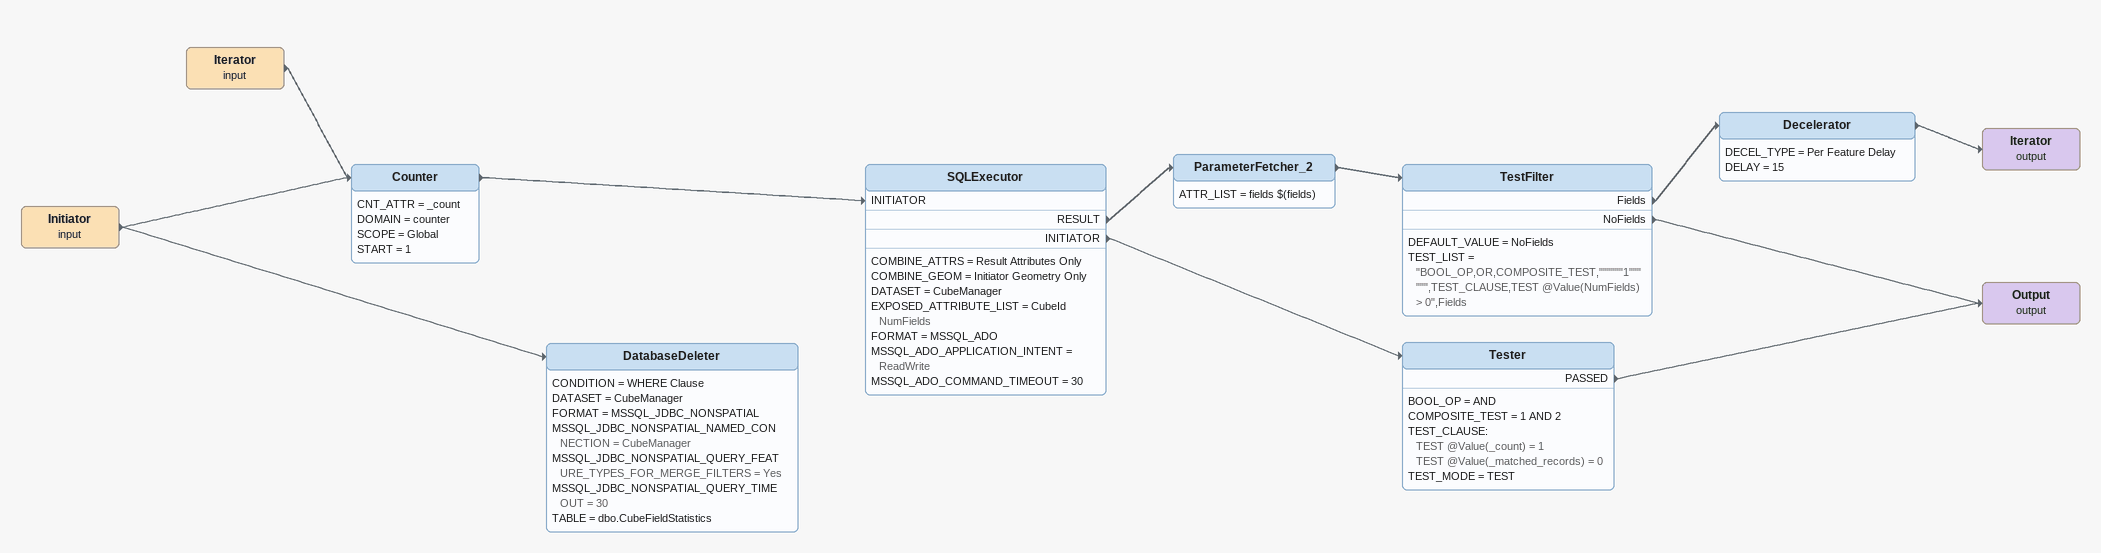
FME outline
Initiator (input)
    -> Counter
    -> DatabaseDeleter
DatabaseDeleter
    CONDITION = WHERE Clause
    DATASET = CubeManager
    FORMAT = MSSQL_JDBC_NONSPATIAL
    MSSQL_JDBC_NONSPATIAL_NAMED_CONNECTION = CubeManager
    MSSQL_JDBC_NONSPATIAL_QUERY_FEATURE_TYPES_FOR_MERGE_FILTERS = Yes
    MSSQL_JDBC_NONSPATIAL_QUERY_TIMEOUT = 30
    TABLE = dbo.CubeFieldStatistics
Iterator (input)
    -> Counter
Counter
    CNT_ATTR = _count
    DOMAIN = counter
    SCOPE = Global
    START = 1
    -> SQLExecutor [INITIATOR]
SQLExecutor
    COMBINE_ATTRS = Result Attributes Only
    COMBINE_GEOM = Initiator Geometry Only
    DATASET = CubeManager
    EXPOSED_ATTRIBUTE_LIST = CubeId NumFields
    FORMAT = MSSQL_ADO
    MSSQL_ADO_APPLICATION_INTENT = ReadWrite
    MSSQL_ADO_COMMAND_TIMEOUT = 30
    RESULT -> ParameterFetcher_2
    INITIATOR -> Tester
ParameterFetcher_2
    ATTR_LIST = fields $(fields)
    -> TestFilter
TestFilter
    DEFAULT_VALUE = NoFields
    TEST_LIST = "BOOL_OP,OR,COMPOSITE_TEST,""""""1"""""",TEST_CLAUSE,TEST @Value(NumFields) > 0",Fields
    Fields -> Decelerator
    NoFields -> Output (output)
Decelerator
    DECEL_TYPE = Per Feature Delay
    DELAY = 15
    -> Iterator (output)
Iterator (output)
Tester
    BOOL_OP = AND
    COMPOSITE_TEST = 1 AND 2
    TEST_CLAUSE:
      TEST @Value(_count) = 1
      TEST @Value(_matched_records) = 0
    TEST_MODE = TEST
    PASSED -> Output (output)
Output (output)
